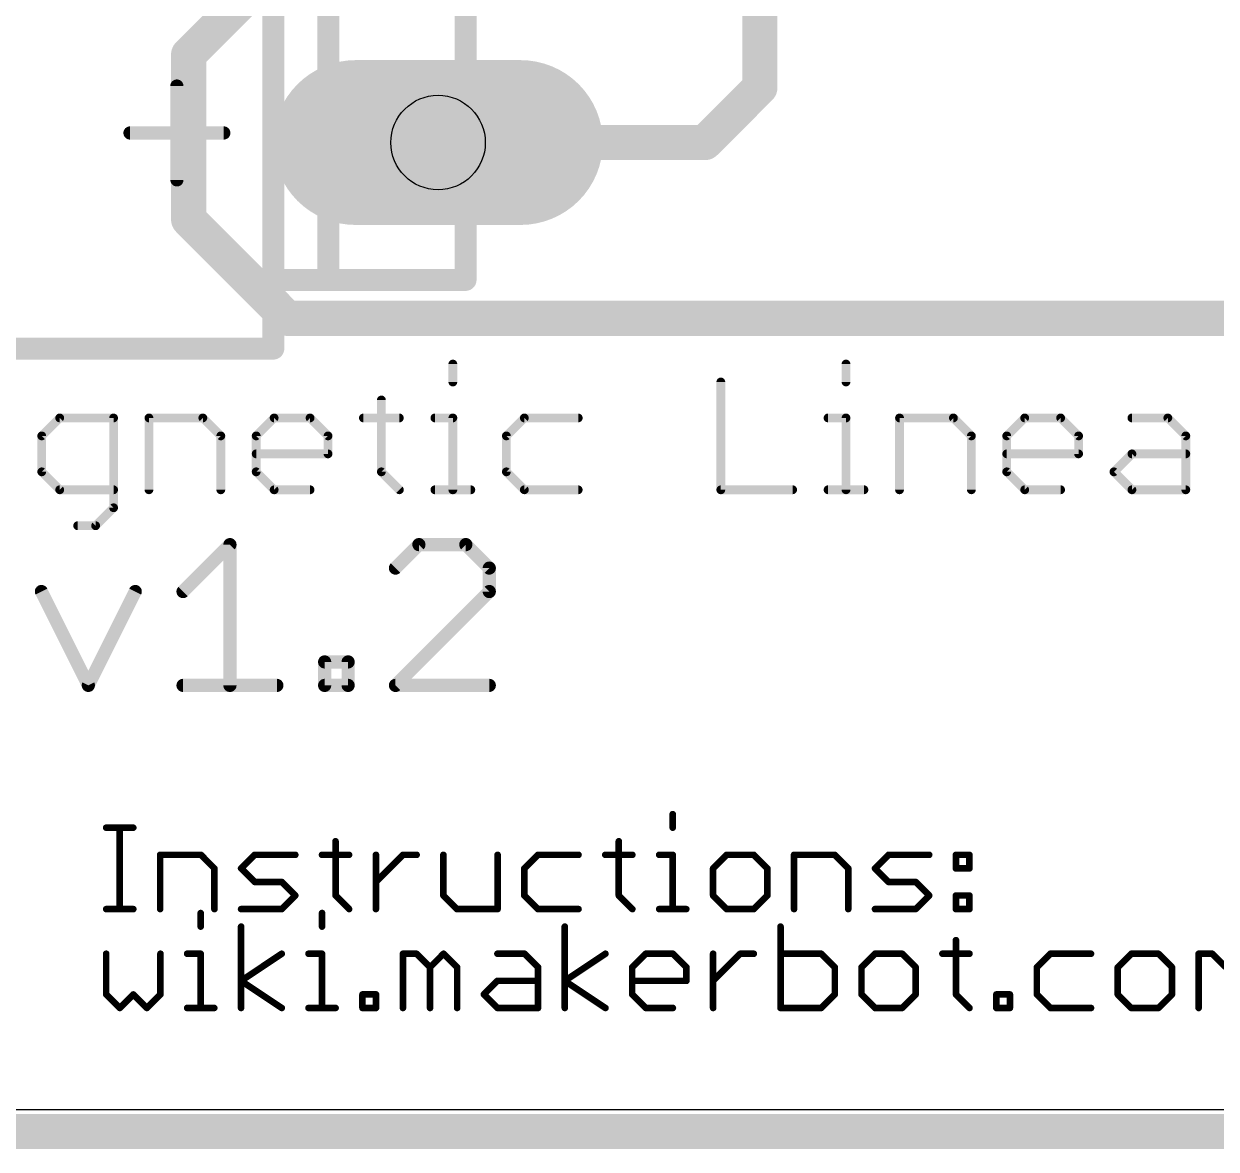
# Model space of a CAD drawing. Extents: x 16.3 to 54.1, y 16.1 to 48.5.
# Drawn here: x 25.78 to 39.56, y 16.31 to 29.31 of the extents above; entities that cross this region are included whole.
import ezdxf

# ---------------------------------------------------------------- set-up
doc = ezdxf.new("R2010")
doc.units = 0
for name, color, linetype in [('1', 14, 'CONTINUOUS'), ('16', 174, 'CONTINUOUS'), ('17', 94, 'CONTINUOUS'), ('20', 178, 'CONTINUOUS'), ('21', 251, 'CONTINUOUS'), ('29', 251, 'CONTINUOUS'), ('30', 251, 'CONTINUOUS'), ('44', 251, 'CONTINUOUS'), ('51', 251, 'CONTINUOUS')]:
    doc.layers.add(name, color=color, linetype=linetype)

# ---------------------------------------------------------------- blocks, each defined once
blk = doc.blocks.new('RECT')
blk.add_solid([(-0.5, -0.5), (0.5, -0.5), (-0.5, 0.5), (0.5, 0.5)])
blk = doc.blocks.new('LONGP100')
at = {"const_width": 1}
blk.add_lwpolyline([(-0.5, 0), (0.5, 0)], dxfattribs=at)
at = {"const_width": 0.5}
for points in [[(-0.5, 0.25, 1), (-0.5, -0.25)], [(0.5, -0.25, 1), (0.5, 0.25)]]:
    blk.add_lwpolyline(points, format="xyb", dxfattribs=at)

msp = doc.modelspace()

# ---------------------------------------------------------------- linework, layer by layer
at = {"layer": '1', "const_width": 0.4064}
for points in [[(34.29, 28.575), (34.29, 31.623)], [(27.686, 28.956), (29.21, 30.48)], [(27.686, 27.051), (27.686, 28.956)], [(33.655, 27.94), (34.29, 28.575)], [(30.57, 27.94), (33.655, 27.94)], [(27.686, 27.051), (28.829, 25.908)], [(28.829, 25.908), (43.053, 25.908)], [(53.34, 16.51), (16.51, 16.51)]]:
    msp.add_lwpolyline(points, dxfattribs=at)
at = {"layer": '1', "const_width": 0.2032}
for points in [[(27.7876, 28.956, 1), (27.5844, 28.956)], [(27.6142, 29.0278, 1), (27.7578, 28.8842)], [(34.1884, 28.575, 1), (34.3916, 28.575)], [(34.3618, 28.5032, 1), (34.2182, 28.6468)], [(30.57, 28.0416, 1), (30.57, 27.8384)], [(33.655, 27.8384, 1), (33.655, 28.0416)], [(33.5832, 28.0118, 1), (33.7268, 27.8682)], [(27.7578, 27.1228, 1), (27.6142, 26.9792)], [(27.5844, 27.051, 1), (27.7876, 27.051)], [(28.829, 26.0096, 1), (28.829, 25.8064)], [(28.7572, 25.8362, 1), (28.9008, 25.9798)]]:
    msp.add_lwpolyline(points, format="xyb", dxfattribs=at)
at = {"layer": '16', "const_width": 0.4064}
msp.add_lwpolyline([(53.34, 16.51), (16.51, 16.51)], dxfattribs=at)
at = {"layer": '20'}
msp.add_line((18.124, 16.764), (53.518, 16.764), dxfattribs=at)
at = {"layer": '21'}
for points, const_width in [([(28.665, 25.5587), (28.665, 37.9413)], 0.254), ([(27.5503, 27.5082), (27.5503, 28.5929)], 0.1524), ([(27.008, 28.0505), (28.0926, 28.0505)], 0.1524), ([(17.0762, 25.5587), (28.665, 25.5587)], 0.254), ([(30.7406, 25.3801), (30.7406, 25.1725)], 0.1016), ([(35.2857, 25.3801), (35.2857, 25.1725)], 0.1016), ([(33.8385, 25.1725), (33.8385, 23.9268)], 0.1016), ([(29.9142, 24.9649), (29.9142, 24.1344)], 0.1016), ([(26.1955, 24.7572), (25.9879, 24.5496)], 0.1016), ([(26.8184, 24.7572), (26.1955, 24.7572)], 0.1016), ([(26.8184, 23.7192), (26.8184, 24.7572)], 0.1016), ([(27.2275, 23.9268), (27.2275, 24.7572)], 0.1016), ([(27.2275, 24.7572), (27.8503, 24.7572)], 0.1016), ([(27.8503, 24.7572), (28.0579, 24.5496)], 0.1016), ([(28.4671, 24.5496), (28.6747, 24.7572)], 0.1016), ([(28.6747, 24.7572), (29.0899, 24.7572)], 0.1016), ([(29.0899, 24.7572), (29.2975, 24.5496)], 0.1016), ([(29.7066, 24.7572), (30.1218, 24.7572)], 0.1016), ([(30.533, 24.7572), (30.7406, 24.7572)], 0.1016), ([(30.7406, 24.7572), (30.7406, 23.9268)], 0.1016), ([(31.567, 24.7572), (31.3594, 24.5496)], 0.1016), ([(32.1898, 24.7572), (31.567, 24.7572)], 0.1016), ([(35.0781, 24.7572), (35.2857, 24.7572)], 0.1016), ([(35.2857, 24.7572), (35.2857, 23.9268)], 0.1016), ([(35.9044, 23.9268), (35.9044, 24.7572)], 0.1016), ([(35.9044, 24.7572), (36.5273, 24.7572)], 0.1016), ([(36.5273, 24.7572), (36.7349, 24.5496)], 0.1016), ([(37.144, 24.5496), (37.3516, 24.7572)], 0.1016), ([(37.3516, 24.7572), (37.7668, 24.7572)], 0.1016), ([(37.7668, 24.7572), (37.9744, 24.5496)], 0.1016), ([(38.5912, 24.7572), (39.0064, 24.7572)], 0.1016), ([(39.0064, 24.7572), (39.214, 24.5496)], 0.1016), ([(25.9879, 24.5496), (25.9879, 24.1344)], 0.1016), ([(28.0579, 24.5496), (28.0579, 23.9268)], 0.1016), ([(28.4671, 24.1344), (28.4671, 24.5496)], 0.1016), ([(29.2975, 24.5496), (29.2975, 24.342)], 0.1016), ([(31.3594, 24.5496), (31.3594, 24.1344)], 0.1016), ([(36.7349, 24.5496), (36.7349, 23.9268)], 0.1016), ([(37.144, 24.1344), (37.144, 24.5496)], 0.1016), ([(37.9744, 24.5496), (37.9744, 24.342)], 0.1016), ([(39.214, 24.5496), (39.214, 23.9268)], 0.1016), ([(29.2975, 24.342), (28.4671, 24.342)], 0.1016), ([(37.9744, 24.342), (37.144, 24.342)], 0.1016), ([(38.3835, 24.1344), (38.5912, 24.342)], 0.1016), ([(38.5912, 24.342), (39.214, 24.342)], 0.1016), ([(25.9879, 24.1344), (26.1955, 23.9268)], 0.1016), ([(28.6747, 23.9268), (28.4671, 24.1344)], 0.1016), ([(29.9142, 24.1344), (30.1218, 23.9268)], 0.1016), ([(31.3594, 24.1344), (31.567, 23.9268)], 0.1016), ([(37.3516, 23.9268), (37.144, 24.1344)], 0.1016), ([(38.5912, 23.9268), (38.3835, 24.1344)], 0.1016), ([(26.1955, 23.9268), (26.8184, 23.9268)], 0.1016), ([(29.0899, 23.9268), (28.6747, 23.9268)], 0.1016), ([(30.533, 23.9268), (30.9482, 23.9268)], 0.1016), ([(31.567, 23.9268), (32.1898, 23.9268)], 0.1016), ([(33.8385, 23.9268), (34.6689, 23.9268)], 0.1016), ([(35.0781, 23.9268), (35.4933, 23.9268)], 0.1016), ([(37.7668, 23.9268), (37.3516, 23.9268)], 0.1016), ([(39.214, 23.9268), (38.5912, 23.9268)], 0.1016), ([(26.6108, 23.5116), (26.8184, 23.7192)], 0.1016), ([(26.4031, 23.5116), (26.6108, 23.5116)], 0.1016), ([(27.6214, 22.7509), (28.1637, 23.2932)], 0.1524), ([(28.1637, 23.2932), (28.1637, 21.6662)], 0.1524), ([(30.3483, 23.2932), (30.0771, 23.022)], 0.1524), ([(30.8906, 23.2932), (30.3483, 23.2932)], 0.1524), ([(31.1618, 23.022), (30.8906, 23.2932)], 0.1524), ([(31.1618, 22.7509), (31.1618, 23.022)], 0.1524), ([(25.9842, 22.7509), (26.5265, 21.6662)], 0.1524), ([(26.5265, 21.6662), (27.0689, 22.7509)], 0.1524), ([(30.0771, 21.6662), (31.1618, 22.7509)], 0.1524), ([(29.2585, 21.6662), (29.2585, 21.9374)], 0.1524), ([(29.2585, 21.9374), (29.5297, 21.9374)], 0.1524), ([(29.5297, 21.9374), (29.5297, 21.6662)], 0.1524), ([(27.6214, 21.6662), (28.706, 21.6662)], 0.1524), ([(29.5297, 21.6662), (29.2585, 21.6662)], 0.1524), ([(31.1618, 21.6662), (30.0771, 21.6662)], 0.1524), ([(33.2826, 20.1785), (33.2826, 20.0217)], 0.0762), ([(26.7331, 20.0217), (27.0466, 20.0217)], 0.0762), ([(26.8899, 19.0811), (26.8899, 20.0217)], 0.0762), ([(29.3846, 19.8649), (29.3846, 19.2379)], 0.0762), ([(32.6589, 19.8649), (32.6589, 19.2379)], 0.0762), ([(27.3568, 19.0811), (27.3568, 19.7082)], 0.0762), ([(27.3568, 19.7082), (27.8271, 19.7082)], 0.0762), ([(27.8271, 19.7082), (27.9838, 19.5514)], 0.0762), ([(28.2923, 19.5514), (28.4491, 19.7082)], 0.0762), ([(28.4491, 19.7082), (28.9194, 19.7082)], 0.0762), ([(29.2278, 19.7082), (29.5414, 19.7082)], 0.0762), ([(29.8515, 19.0811), (29.8515, 19.7082)], 0.0762), ([(29.8515, 19.3946), (30.165, 19.7082)], 0.0762), ([(30.165, 19.7082), (30.3218, 19.7082)], 0.0762), ([(30.6311, 19.7082), (30.6311, 19.2379)], 0.0762), ([(31.2582, 19.0811), (31.2582, 19.7082)], 0.0762), ([(31.7234, 19.7082), (31.5666, 19.5514)], 0.0762), ([(32.1937, 19.7082), (31.7234, 19.7082)], 0.0762), ([(32.5021, 19.7082), (32.8157, 19.7082)], 0.0762), ([(33.1258, 19.7082), (33.2826, 19.7082)], 0.0762), ([(33.2826, 19.7082), (33.2826, 19.0811)], 0.0762), ([(33.9062, 19.7082), (33.7495, 19.5514)], 0.0762), ([(34.2198, 19.7082), (33.9062, 19.7082)], 0.0762), ([(34.3766, 19.5514), (34.2198, 19.7082)], 0.0762), ([(34.685, 19.0811), (34.685, 19.7082)], 0.0762), ([(34.685, 19.7082), (35.1553, 19.7082)], 0.0762), ([(35.1553, 19.7082), (35.3121, 19.5514)], 0.0762), ([(35.6205, 19.5514), (35.7773, 19.7082)], 0.0762), ([(35.7773, 19.7082), (36.2476, 19.7082)], 0.0762), ([(36.556, 19.7082), (36.7128, 19.7082)], 0.0762), ([(36.556, 19.5514), (36.556, 19.7082)], 0.0762), ([(36.7128, 19.7082), (36.7128, 19.5514)], 0.0762), ([(27.9838, 19.5514), (27.9838, 19.0811)], 0.0762), ([(28.4491, 19.3946), (28.2923, 19.5514)], 0.0762), ([(31.5666, 19.5514), (31.5666, 19.2379)], 0.0762), ([(33.7495, 19.5514), (33.7495, 19.2379)], 0.0762), ([(34.3766, 19.2379), (34.3766, 19.5514)], 0.0762), ([(35.3121, 19.5514), (35.3121, 19.0811)], 0.0762), ([(35.7773, 19.3946), (35.6205, 19.5514)], 0.0762), ([(36.7128, 19.5514), (36.556, 19.5514)], 0.0762), ([(28.7626, 19.3946), (28.4491, 19.3946)], 0.0762), ([(28.9194, 19.2379), (28.7626, 19.3946)], 0.0762), ([(36.0908, 19.3946), (35.7773, 19.3946)], 0.0762), ([(36.2476, 19.2379), (36.0908, 19.3946)], 0.0762), ([(28.7626, 19.0811), (28.9194, 19.2379)], 0.0762), ([(29.3846, 19.2379), (29.5414, 19.0811)], 0.0762), ([(30.6311, 19.2379), (30.7879, 19.0811)], 0.0762), ([(31.5666, 19.2379), (31.7234, 19.0811)], 0.0762), ([(32.6589, 19.2379), (32.8157, 19.0811)], 0.0762), ([(33.7495, 19.2379), (33.9062, 19.0811)], 0.0762), ([(34.2198, 19.0811), (34.3766, 19.2379)], 0.0762), ([(36.0908, 19.0811), (36.2476, 19.2379)], 0.0762), ([(36.556, 19.2379), (36.7128, 19.2379)], 0.0762), ([(36.556, 19.0811), (36.556, 19.2379)], 0.0762), ([(36.7128, 19.2379), (36.7128, 19.0811)], 0.0762), ([(26.7331, 19.0811), (27.0466, 19.0811)], 0.0762), ([(27.8254, 19.0355), (27.8254, 18.8787)], 0.0762), ([(28.2923, 19.0811), (28.7626, 19.0811)], 0.0762), ([(29.2287, 19.0355), (29.2287, 18.8787)], 0.0762), ([(30.7879, 19.0811), (31.2582, 19.0811)], 0.0762), ([(31.7234, 19.0811), (32.1937, 19.0811)], 0.0762), ([(33.1258, 19.0811), (33.4393, 19.0811)], 0.0762), ([(33.9062, 19.0811), (34.2198, 19.0811)], 0.0762), ([(35.6205, 19.0811), (36.0908, 19.0811)], 0.0762), ([(36.7128, 19.0811), (36.556, 19.0811)], 0.0762), ([(28.2923, 17.9381), (28.2923, 18.8787)], 0.0762), ([(32.0344, 17.9381), (32.0344, 18.8787)], 0.0762), ([(34.5291, 18.8787), (34.5291, 17.9381)], 0.0762), ([(36.5569, 18.7219), (36.5569, 18.0949)], 0.0762), ([(26.7331, 18.5652), (26.7331, 18.0949)], 0.0762), ([(27.3602, 18.0949), (27.3602, 18.5652)], 0.0762), ([(27.6686, 18.5652), (27.8254, 18.5652)], 0.0762), ([(27.8254, 18.5652), (27.8254, 17.9381)], 0.0762), ([(28.2923, 18.2516), (28.7626, 18.5652)], 0.0762), ([(29.0719, 18.5652), (29.2287, 18.5652)], 0.0762), ([(29.2287, 18.5652), (29.2287, 17.9381)], 0.0762), ([(30.1633, 17.9381), (30.1633, 18.5652)], 0.0762), ([(30.1633, 18.5652), (30.3201, 18.5652)], 0.0762), ([(30.3201, 18.5652), (30.4769, 18.4084)], 0.0762), ([(30.4769, 18.4084), (30.6336, 18.5652)], 0.0762), ([(30.6336, 18.5652), (30.7904, 18.4084)], 0.0762), ([(31.2556, 18.5652), (31.5692, 18.5652)], 0.0762), ([(31.5692, 18.5652), (31.7259, 18.4084)], 0.0762), ([(32.0344, 18.2516), (32.5047, 18.5652)], 0.0762), ([(32.814, 18.4084), (32.9707, 18.5652)], 0.0762), ([(32.9707, 18.5652), (33.2843, 18.5652)], 0.0762), ([(33.2843, 18.5652), (33.441, 18.4084)], 0.0762), ([(33.7495, 17.9381), (33.7495, 18.5652)], 0.0762), ([(33.7495, 18.2516), (34.063, 18.5652)], 0.0762), ([(34.063, 18.5652), (34.2198, 18.5652)], 0.0762), ([(34.9994, 18.5652), (34.5291, 18.5652)], 0.0762), ([(35.1562, 18.4084), (34.9994, 18.5652)], 0.0762), ([(35.6214, 18.5652), (35.4646, 18.4084)], 0.0762), ([(35.9349, 18.5652), (35.6214, 18.5652)], 0.0762), ([(36.0917, 18.4084), (35.9349, 18.5652)], 0.0762), ([(36.4001, 18.5652), (36.7137, 18.5652)], 0.0762), ([(37.6483, 18.5652), (37.4916, 18.4084)], 0.0762), ([(38.1186, 18.5652), (37.6483, 18.5652)], 0.0762), ([(38.5838, 18.5652), (38.4271, 18.4084)], 0.0762), ([(38.8974, 18.5652), (38.5838, 18.5652)], 0.0762), ([(39.0541, 18.4084), (38.8974, 18.5652)], 0.0762), ([(39.3626, 17.9381), (39.3626, 18.5652)], 0.0762), ([(39.3626, 18.5652), (39.5194, 18.5652)], 0.0762), ([(39.5194, 18.5652), (39.6761, 18.4084)], 0.0762), ([(30.4769, 18.4084), (30.4769, 17.9381)], 0.0762), ([(30.7904, 18.4084), (30.7904, 17.9381)], 0.0762), ([(31.7259, 18.4084), (31.7259, 17.9381)], 0.0762), ([(32.814, 18.0949), (32.814, 18.4084)], 0.0762), ([(33.441, 18.4084), (33.441, 18.2516)], 0.0762), ([(35.1562, 18.0949), (35.1562, 18.4084)], 0.0762), ([(35.4646, 18.4084), (35.4646, 18.0949)], 0.0762), ([(36.0917, 18.0949), (36.0917, 18.4084)], 0.0762), ([(37.4916, 18.4084), (37.4916, 18.0949)], 0.0762), ([(38.4271, 18.4084), (38.4271, 18.0949)], 0.0762), ([(39.0541, 18.0949), (39.0541, 18.4084)], 0.0762), ([(28.7626, 17.9381), (28.2923, 18.2516)], 0.0762), ([(31.0989, 18.0949), (31.2556, 18.2516)], 0.0762), ([(31.2556, 18.2516), (31.7259, 18.2516)], 0.0762), ([(32.5047, 17.9381), (32.0344, 18.2516)], 0.0762), ([(33.441, 18.2516), (32.814, 18.2516)], 0.0762), ([(26.7331, 18.0949), (26.8899, 17.9381)], 0.0762), ([(26.8899, 17.9381), (27.0466, 18.0949)], 0.0762), ([(27.0466, 18.0949), (27.2034, 17.9381)], 0.0762), ([(27.2034, 17.9381), (27.3602, 18.0949)], 0.0762), ([(29.6956, 17.9381), (29.6956, 18.0949)], 0.0762), ([(29.6956, 18.0949), (29.8523, 18.0949)], 0.0762), ([(29.8523, 18.0949), (29.8523, 17.9381)], 0.0762), ([(31.2556, 17.9381), (31.0989, 18.0949)], 0.0762), ([(32.9707, 17.9381), (32.814, 18.0949)], 0.0762), ([(34.9994, 17.9381), (35.1562, 18.0949)], 0.0762), ([(35.4646, 18.0949), (35.6214, 17.9381)], 0.0762), ([(35.9349, 17.9381), (36.0917, 18.0949)], 0.0762), ([(36.5569, 18.0949), (36.7137, 17.9381)], 0.0762), ([(37.0238, 17.9381), (37.0238, 18.0949)], 0.0762), ([(37.0238, 18.0949), (37.1806, 18.0949)], 0.0762), ([(37.1806, 18.0949), (37.1806, 17.9381)], 0.0762), ([(37.4916, 18.0949), (37.6483, 17.9381)], 0.0762), ([(38.4271, 18.0949), (38.5838, 17.9381)], 0.0762), ([(38.8974, 17.9381), (39.0541, 18.0949)], 0.0762), ([(27.6686, 17.9381), (27.9822, 17.9381)], 0.0762), ([(29.0719, 17.9381), (29.3854, 17.9381)], 0.0762), ([(29.8523, 17.9381), (29.6956, 17.9381)], 0.0762), ([(31.7259, 17.9381), (31.2556, 17.9381)], 0.0762), ([(33.2843, 17.9381), (32.9707, 17.9381)], 0.0762), ([(34.5291, 17.9381), (34.9994, 17.9381)], 0.0762), ([(35.6214, 17.9381), (35.9349, 17.9381)], 0.0762), ([(37.1806, 17.9381), (37.0238, 17.9381)], 0.0762), ([(37.6483, 17.9381), (38.1186, 17.9381)], 0.0762), ([(38.5838, 17.9381), (38.8974, 17.9381)], 0.0762)]:
    msp.add_lwpolyline(points, dxfattribs=dict(at, const_width=const_width))
for points, const_width in [([(27.5884, 28.5929, 1), (27.5122, 28.5929)], 0.0762), ([(27.008, 28.0886, 1), (27.008, 28.0124)], 0.0762), ([(28.0926, 28.0124, 1), (28.0926, 28.0886)], 0.0762), ([(27.5122, 27.5082, 1), (27.5884, 27.5082)], 0.0762), ([(28.665, 25.4952, 1), (28.665, 25.6222)], 0.127), ([(28.6015, 25.5587, 1), (28.7285, 25.5587)], 0.127), ([(30.766, 25.3801, 1), (30.7152, 25.3801)], 0.0508), ([(35.3111, 25.3801, 1), (35.2603, 25.3801)], 0.0508), ([(30.7152, 25.1725, 1), (30.766, 25.1725)], 0.0508), ([(33.8639, 25.1725, 1), (33.8131, 25.1725)], 0.0508), ([(35.2603, 25.1725, 1), (35.3111, 25.1725)], 0.0508), ([(29.9396, 24.9649, 1), (29.8888, 24.9649)], 0.0508), ([(26.1955, 24.7826, 1), (26.1955, 24.7318)], 0.0508), ([(26.2135, 24.7393, 1), (26.1776, 24.7752)], 0.0508), ([(26.8438, 24.7572, 1), (26.793, 24.7572)], 0.0508), ([(26.8184, 24.7318, 1), (26.8184, 24.7826)], 0.0508), ([(27.2529, 24.7572, 1), (27.2021, 24.7572)], 0.0508), ([(27.2275, 24.7826, 1), (27.2275, 24.7318)], 0.0508), ([(27.8683, 24.7752, 1), (27.8324, 24.7393)], 0.0508), ([(27.8503, 24.7318, 1), (27.8503, 24.7826)], 0.0508), ([(28.6747, 24.7826, 1), (28.6747, 24.7318)], 0.0508), ([(28.6926, 24.7393, 1), (28.6567, 24.7752)], 0.0508), ([(29.1078, 24.7752, 1), (29.0719, 24.7393)], 0.0508), ([(29.0899, 24.7318, 1), (29.0899, 24.7826)], 0.0508), ([(29.7066, 24.7826, 1), (29.7066, 24.7318)], 0.0508), ([(30.1218, 24.7318, 1), (30.1218, 24.7826)], 0.0508), ([(30.533, 24.7826, 1), (30.533, 24.7318)], 0.0508), ([(30.766, 24.7572, 1), (30.7152, 24.7572)], 0.0508), ([(30.7406, 24.7318, 1), (30.7406, 24.7826)], 0.0508), ([(31.567, 24.7826, 1), (31.567, 24.7318)], 0.0508), ([(31.5849, 24.7393, 1), (31.549, 24.7752)], 0.0508), ([(32.1898, 24.7318, 1), (32.1898, 24.7826)], 0.0508), ([(35.0781, 24.7826, 1), (35.0781, 24.7318)], 0.0508), ([(35.3111, 24.7572, 1), (35.2603, 24.7572)], 0.0508), ([(35.2857, 24.7318, 1), (35.2857, 24.7826)], 0.0508), ([(35.9298, 24.7572, 1), (35.879, 24.7572)], 0.0508), ([(35.9044, 24.7826, 1), (35.9044, 24.7318)], 0.0508), ([(36.5452, 24.7752, 1), (36.5093, 24.7393)], 0.0508), ([(36.5273, 24.7318, 1), (36.5273, 24.7826)], 0.0508), ([(37.3516, 24.7826, 1), (37.3516, 24.7318)], 0.0508), ([(37.3696, 24.7393, 1), (37.3336, 24.7752)], 0.0508), ([(37.7848, 24.7752, 1), (37.7489, 24.7393)], 0.0508), ([(37.7668, 24.7318, 1), (37.7668, 24.7826)], 0.0508), ([(38.5912, 24.7826, 1), (38.5912, 24.7318)], 0.0508), ([(39.0243, 24.7752, 1), (38.9884, 24.7393)], 0.0508), ([(39.0064, 24.7318, 1), (39.0064, 24.7826)], 0.0508), ([(26.0133, 24.5496, 1), (25.9625, 24.5496)], 0.0508), ([(25.97, 24.5676, 1), (26.0059, 24.5317)], 0.0508), ([(28.0833, 24.5496, 1), (28.0325, 24.5496)], 0.0508), ([(28.04, 24.5317, 1), (28.0759, 24.5676)], 0.0508), ([(28.4925, 24.5496, 1), (28.4416, 24.5496)], 0.0508), ([(28.4491, 24.5676, 1), (28.485, 24.5317)], 0.0508), ([(29.3229, 24.5496, 1), (29.2721, 24.5496)], 0.0508), ([(29.2795, 24.5317, 1), (29.3155, 24.5676)], 0.0508), ([(31.3848, 24.5496, 1), (31.334, 24.5496)], 0.0508), ([(31.3414, 24.5676, 1), (31.3773, 24.5317)], 0.0508), ([(36.7603, 24.5496, 1), (36.7095, 24.5496)], 0.0508), ([(36.7169, 24.5317, 1), (36.7528, 24.5676)], 0.0508), ([(37.1694, 24.5496, 1), (37.1186, 24.5496)], 0.0508), ([(37.126, 24.5676, 1), (37.1619, 24.5317)], 0.0508), ([(37.9998, 24.5496, 1), (37.949, 24.5496)], 0.0508), ([(37.9565, 24.5317, 1), (37.9924, 24.5676)], 0.0508), ([(39.2394, 24.5496, 1), (39.1886, 24.5496)], 0.0508), ([(39.196, 24.5317, 1), (39.232, 24.5676)], 0.0508), ([(28.4671, 24.3674, 1), (28.4671, 24.3166)], 0.0508), ([(29.2721, 24.342, 1), (29.3229, 24.342)], 0.0508), ([(29.2975, 24.3166, 1), (29.2975, 24.3674)], 0.0508), ([(37.144, 24.3674, 1), (37.144, 24.3166)], 0.0508), ([(37.949, 24.342, 1), (37.9998, 24.342)], 0.0508), ([(37.9744, 24.3166, 1), (37.9744, 24.3674)], 0.0508), ([(38.5912, 24.3674, 1), (38.5912, 24.3166)], 0.0508), ([(38.6091, 24.3241, 1), (38.5732, 24.36)], 0.0508), ([(39.214, 24.3166, 1), (39.214, 24.3674)], 0.0508), ([(26.0059, 24.1524, 1), (25.97, 24.1164)], 0.0508), ([(25.9625, 24.1344, 1), (26.0133, 24.1344)], 0.0508), ([(28.485, 24.1524, 1), (28.4491, 24.1164)], 0.0508), ([(28.4416, 24.1344, 1), (28.4925, 24.1344)], 0.0508), ([(29.9322, 24.1524, 1), (29.8963, 24.1164)], 0.0508), ([(29.8888, 24.1344, 1), (29.9396, 24.1344)], 0.0508), ([(31.3773, 24.1524, 1), (31.3414, 24.1164)], 0.0508), ([(31.334, 24.1344, 1), (31.3848, 24.1344)], 0.0508), ([(37.1619, 24.1524, 1), (37.126, 24.1164)], 0.0508), ([(37.1186, 24.1344, 1), (37.1694, 24.1344)], 0.0508), ([(38.4015, 24.1524, 1), (38.3656, 24.1164)], 0.0508), ([(38.3656, 24.1524, 1), (38.4015, 24.1164)], 0.0508), ([(26.1955, 23.9522, 1), (26.1955, 23.9014)], 0.0508), ([(26.1776, 23.9088, 1), (26.2135, 23.9448)], 0.0508), ([(26.8184, 23.9014, 1), (26.8184, 23.9522)], 0.0508), ([(27.2021, 23.9268, 1), (27.2529, 23.9268)], 0.0508), ([(28.0325, 23.9268, 1), (28.0833, 23.9268)], 0.0508), ([(28.6747, 23.9522, 1), (28.6747, 23.9014)], 0.0508), ([(28.6567, 23.9088, 1), (28.6926, 23.9448)], 0.0508), ([(29.0899, 23.9014, 1), (29.0899, 23.9522)], 0.0508), ([(30.1039, 23.9088, 1), (30.1398, 23.9448)], 0.0508), ([(30.533, 23.9522, 1), (30.533, 23.9014)], 0.0508), ([(30.7152, 23.9268, 1), (30.766, 23.9268)], 0.0508), ([(30.9482, 23.9014, 1), (30.9482, 23.9522)], 0.0508), ([(31.567, 23.9522, 1), (31.567, 23.9014)], 0.0508), ([(31.549, 23.9088, 1), (31.5849, 23.9448)], 0.0508), ([(32.1898, 23.9014, 1), (32.1898, 23.9522)], 0.0508), ([(33.8385, 23.9522, 1), (33.8385, 23.9014)], 0.0508), ([(33.8131, 23.9268, 1), (33.8639, 23.9268)], 0.0508), ([(34.6689, 23.9014, 1), (34.6689, 23.9522)], 0.0508), ([(35.0781, 23.9522, 1), (35.0781, 23.9014)], 0.0508), ([(35.2603, 23.9268, 1), (35.3111, 23.9268)], 0.0508), ([(35.4933, 23.9014, 1), (35.4933, 23.9522)], 0.0508), ([(35.879, 23.9268, 1), (35.9298, 23.9268)], 0.0508), ([(36.7095, 23.9268, 1), (36.7603, 23.9268)], 0.0508), ([(37.3516, 23.9522, 1), (37.3516, 23.9014)], 0.0508), ([(37.3336, 23.9088, 1), (37.3696, 23.9448)], 0.0508), ([(37.7668, 23.9014, 1), (37.7668, 23.9522)], 0.0508), ([(38.5912, 23.9522, 1), (38.5912, 23.9014)], 0.0508), ([(38.5732, 23.9088, 1), (38.6091, 23.9448)], 0.0508), ([(39.1886, 23.9268, 1), (39.2394, 23.9268)], 0.0508), ([(39.214, 23.9014, 1), (39.214, 23.9522)], 0.0508), ([(26.793, 23.7192, 1), (26.8438, 23.7192)], 0.0508), ([(26.8363, 23.7012, 1), (26.8004, 23.7372)], 0.0508), ([(26.4031, 23.537, 1), (26.4031, 23.4862)], 0.0508), ([(26.5928, 23.5295, 1), (26.6287, 23.4936)], 0.0508), ([(26.6108, 23.4862, 1), (26.6108, 23.537)], 0.0508), ([(28.2018, 23.2932, 1), (28.1256, 23.2932)], 0.0762), ([(28.1906, 23.2662, 1), (28.1367, 23.3201)], 0.0762), ([(30.3483, 23.3313, 1), (30.3483, 23.2551)], 0.0762), ([(30.3752, 23.2662, 1), (30.3213, 23.3201)], 0.0762), ([(30.9175, 23.3201, 1), (30.8636, 23.2662)], 0.0762), ([(30.8906, 23.2551, 1), (30.8906, 23.3313)], 0.0762), ([(30.0501, 23.049, 1), (30.104, 22.9951)], 0.0762), ([(31.1999, 23.022, 1), (31.1237, 23.022)], 0.0762), ([(31.1348, 22.9951, 1), (31.1887, 23.049)], 0.0762), ([(26.0183, 22.7679, 1), (25.9501, 22.7338)], 0.0762), ([(27.1029, 22.7338, 1), (27.0348, 22.7679)], 0.0762), ([(27.5944, 22.7778, 1), (27.6483, 22.7239)], 0.0762), ([(31.1237, 22.7509, 1), (31.1999, 22.7509)], 0.0762), ([(31.1887, 22.7239, 1), (31.1348, 22.7778)], 0.0762), ([(29.2966, 21.9374, 1), (29.2204, 21.9374)], 0.0762), ([(29.2585, 21.9755, 1), (29.2585, 21.8993)], 0.0762), ([(29.5678, 21.9374, 1), (29.4916, 21.9374)], 0.0762), ([(29.5297, 21.8993, 1), (29.5297, 21.9755)], 0.0762), ([(26.4925, 21.6832, 1), (26.5606, 21.6492)], 0.0762), ([(26.4925, 21.6492, 1), (26.5606, 21.6832)], 0.0762), ([(27.6214, 21.7043, 1), (27.6214, 21.6281)], 0.0762), ([(28.1256, 21.6662, 1), (28.2018, 21.6662)], 0.0762), ([(28.706, 21.6281, 1), (28.706, 21.7043)], 0.0762), ([(29.2585, 21.7043, 1), (29.2585, 21.6281)], 0.0762), ([(29.2204, 21.6662, 1), (29.2966, 21.6662)], 0.0762), ([(29.4916, 21.6662, 1), (29.5678, 21.6662)], 0.0762), ([(29.5297, 21.6281, 1), (29.5297, 21.7043)], 0.0762), ([(30.0771, 21.7043, 1), (30.0771, 21.6281)], 0.0762), ([(30.0501, 21.6931, 1), (30.104, 21.6393)], 0.0762), ([(31.1618, 21.6281, 1), (31.1618, 21.7043)], 0.0762), ([(33.3016, 20.1785, 1), (33.2635, 20.1785)], 0.0381), ([(26.7331, 20.0408, 1), (26.7331, 20.0027)], 0.0381), ([(26.9089, 20.0217, 1), (26.8708, 20.0217)], 0.0381), ([(27.0466, 20.0027, 1), (27.0466, 20.0408)], 0.0381), ([(33.2635, 20.0217, 1), (33.3016, 20.0217)], 0.0381), ([(29.4036, 19.8649, 1), (29.3655, 19.8649)], 0.0381), ([(32.6779, 19.8649, 1), (32.6398, 19.8649)], 0.0381), ([(27.3758, 19.7082, 1), (27.3377, 19.7082)], 0.0381), ([(27.3568, 19.7272, 1), (27.3568, 19.6891)], 0.0381), ([(27.8405, 19.7216, 1), (27.8136, 19.6947)], 0.0381), ([(27.8271, 19.6891, 1), (27.8271, 19.7272)], 0.0381), ([(28.4491, 19.7272, 1), (28.4491, 19.6891)], 0.0381), ([(28.4625, 19.6947, 1), (28.4356, 19.7216)], 0.0381), ([(28.9194, 19.6891, 1), (28.9194, 19.7272)], 0.0381), ([(29.2278, 19.7272, 1), (29.2278, 19.6891)], 0.0381), ([(29.5414, 19.6891, 1), (29.5414, 19.7272)], 0.0381), ([(29.8705, 19.7082, 1), (29.8324, 19.7082)], 0.0381), ([(30.165, 19.7272, 1), (30.165, 19.6891)], 0.0381), ([(30.1785, 19.6947, 1), (30.1516, 19.7216)], 0.0381), ([(30.3218, 19.6891, 1), (30.3218, 19.7272)], 0.0381), ([(30.6501, 19.7082, 1), (30.612, 19.7082)], 0.0381), ([(31.2772, 19.7082, 1), (31.2391, 19.7082)], 0.0381), ([(31.7234, 19.7272, 1), (31.7234, 19.6891)], 0.0381), ([(31.7368, 19.6947, 1), (31.7099, 19.7216)], 0.0381), ([(32.1937, 19.6891, 1), (32.1937, 19.7272)], 0.0381), ([(32.5021, 19.7272, 1), (32.5021, 19.6891)], 0.0381), ([(32.8157, 19.6891, 1), (32.8157, 19.7272)], 0.0381), ([(33.1258, 19.7272, 1), (33.1258, 19.6891)], 0.0381), ([(33.3016, 19.7082, 1), (33.2635, 19.7082)], 0.0381), ([(33.2826, 19.6891, 1), (33.2826, 19.7272)], 0.0381), ([(33.9062, 19.7272, 1), (33.9062, 19.6891)], 0.0381), ([(33.9197, 19.6947, 1), (33.8928, 19.7216)], 0.0381), ([(34.2333, 19.7216, 1), (34.2063, 19.6947)], 0.0381), ([(34.2198, 19.6891, 1), (34.2198, 19.7272)], 0.0381), ([(34.7041, 19.7082, 1), (34.666, 19.7082)], 0.0381), ([(34.685, 19.7272, 1), (34.685, 19.6891)], 0.0381), ([(35.1688, 19.7216, 1), (35.1418, 19.6947)], 0.0381), ([(35.1553, 19.6891, 1), (35.1553, 19.7272)], 0.0381), ([(35.7773, 19.7272, 1), (35.7773, 19.6891)], 0.0381), ([(35.7908, 19.6947, 1), (35.7638, 19.7216)], 0.0381), ([(36.2476, 19.6891, 1), (36.2476, 19.7272)], 0.0381), ([(36.5751, 19.7082, 1), (36.537, 19.7082)], 0.0381), ([(36.556, 19.7272, 1), (36.556, 19.6891)], 0.0381), ([(36.7319, 19.7082, 1), (36.6938, 19.7082)], 0.0381), ([(36.7128, 19.6891, 1), (36.7128, 19.7272)], 0.0381), ([(28.0029, 19.5514, 1), (27.9648, 19.5514)], 0.0381), ([(27.9704, 19.5379, 1), (27.9973, 19.5649)], 0.0381), ([(28.3058, 19.5649, 1), (28.2788, 19.5379)], 0.0381), ([(28.2788, 19.5649, 1), (28.3058, 19.5379)], 0.0381), ([(31.5857, 19.5514, 1), (31.5476, 19.5514)], 0.0381), ([(31.5531, 19.5649, 1), (31.5801, 19.5379)], 0.0381), ([(33.7685, 19.5514, 1), (33.7304, 19.5514)], 0.0381), ([(33.736, 19.5649, 1), (33.763, 19.5379)], 0.0381), ([(34.3956, 19.5514, 1), (34.3575, 19.5514)], 0.0381), ([(34.3631, 19.5379, 1), (34.39, 19.5649)], 0.0381), ([(35.3311, 19.5514, 1), (35.293, 19.5514)], 0.0381), ([(35.2986, 19.5379, 1), (35.3255, 19.5649)], 0.0381), ([(35.634, 19.5649, 1), (35.6071, 19.5379)], 0.0381), ([(35.6071, 19.5649, 1), (35.634, 19.5379)], 0.0381), ([(36.556, 19.5705, 1), (36.556, 19.5324)], 0.0381), ([(36.7128, 19.5324, 1), (36.7128, 19.5705)], 0.0381), ([(36.537, 19.5514, 1), (36.5751, 19.5514)], 0.0381), ([(36.6938, 19.5514, 1), (36.7319, 19.5514)], 0.0381), ([(28.4491, 19.4137, 1), (28.4491, 19.3756)], 0.0381), ([(28.4356, 19.3812, 1), (28.4625, 19.4081)], 0.0381), ([(28.7761, 19.4081, 1), (28.7491, 19.3812)], 0.0381), ([(28.7626, 19.3756, 1), (28.7626, 19.4137)], 0.0381), ([(29.838, 19.4081, 1), (29.865, 19.3812)], 0.0381), ([(35.7773, 19.4137, 1), (35.7773, 19.3756)], 0.0381), ([(35.7638, 19.3812, 1), (35.7908, 19.4081)], 0.0381), ([(36.1043, 19.4081, 1), (36.0774, 19.3812)], 0.0381), ([(36.0908, 19.3756, 1), (36.0908, 19.4137)], 0.0381), ([(28.9328, 19.2244, 1), (28.9059, 19.2513)], 0.0381), ([(28.9059, 19.2244, 1), (28.9328, 19.2513)], 0.0381), ([(29.3981, 19.2513, 1), (29.3711, 19.2244)], 0.0381), ([(29.3655, 19.2379, 1), (29.4036, 19.2379)], 0.0381), ([(30.612, 19.2379, 1), (30.6501, 19.2379)], 0.0381), ([(30.6446, 19.2513, 1), (30.6176, 19.2244)], 0.0381), ([(31.5801, 19.2513, 1), (31.5531, 19.2244)], 0.0381), ([(31.5476, 19.2379, 1), (31.5857, 19.2379)], 0.0381), ([(32.6724, 19.2513, 1), (32.6454, 19.2244)], 0.0381), ([(32.6398, 19.2379, 1), (32.6779, 19.2379)], 0.0381), ([(33.763, 19.2513, 1), (33.736, 19.2244)], 0.0381), ([(33.7304, 19.2379, 1), (33.7685, 19.2379)], 0.0381), ([(34.3575, 19.2379, 1), (34.3956, 19.2379)], 0.0381), ([(34.39, 19.2244, 1), (34.3631, 19.2513)], 0.0381), ([(36.2611, 19.2244, 1), (36.2341, 19.2513)], 0.0381), ([(36.2341, 19.2244, 1), (36.2611, 19.2513)], 0.0381), ([(36.556, 19.2569, 1), (36.556, 19.2188)], 0.0381), ([(36.5751, 19.2379, 1), (36.537, 19.2379)], 0.0381), ([(36.7319, 19.2379, 1), (36.6938, 19.2379)], 0.0381), ([(36.7128, 19.2188, 1), (36.7128, 19.2569)], 0.0381), ([(26.7331, 19.1001, 1), (26.7331, 19.062)], 0.0381), ([(26.8708, 19.0811, 1), (26.9089, 19.0811)], 0.0381), ([(27.0466, 19.062, 1), (27.0466, 19.1001)], 0.0381), ([(27.3377, 19.0811, 1), (27.3758, 19.0811)], 0.0381), ([(27.8444, 19.0355, 1), (27.8063, 19.0355)], 0.0381), ([(27.9648, 19.0811, 1), (28.0029, 19.0811)], 0.0381), ([(28.2923, 19.1001, 1), (28.2923, 19.062)], 0.0381), ([(28.7491, 19.0946, 1), (28.7761, 19.0676)], 0.0381), ([(28.7626, 19.062, 1), (28.7626, 19.1001)], 0.0381), ([(29.2477, 19.0355, 1), (29.2096, 19.0355)], 0.0381), ([(29.5279, 19.0676, 1), (29.5548, 19.0946)], 0.0381), ([(29.8324, 19.0811, 1), (29.8705, 19.0811)], 0.0381), ([(30.7879, 19.1001, 1), (30.7879, 19.062)], 0.0381), ([(30.7744, 19.0676, 1), (30.8013, 19.0946)], 0.0381), ([(31.2391, 19.0811, 1), (31.2772, 19.0811)], 0.0381), ([(31.2582, 19.062, 1), (31.2582, 19.1001)], 0.0381), ([(31.7234, 19.1001, 1), (31.7234, 19.062)], 0.0381), ([(31.7099, 19.0676, 1), (31.7368, 19.0946)], 0.0381), ([(32.1937, 19.062, 1), (32.1937, 19.1001)], 0.0381), ([(32.8022, 19.0676, 1), (32.8291, 19.0946)], 0.0381), ([(33.1258, 19.1001, 1), (33.1258, 19.062)], 0.0381), ([(33.2635, 19.0811, 1), (33.3016, 19.0811)], 0.0381), ([(33.4393, 19.062, 1), (33.4393, 19.1001)], 0.0381), ([(33.9062, 19.1001, 1), (33.9062, 19.062)], 0.0381), ([(33.8928, 19.0676, 1), (33.9197, 19.0946)], 0.0381), ([(34.2063, 19.0946, 1), (34.2333, 19.0676)], 0.0381), ([(34.2198, 19.062, 1), (34.2198, 19.1001)], 0.0381), ([(34.666, 19.0811, 1), (34.7041, 19.0811)], 0.0381), ([(35.293, 19.0811, 1), (35.3311, 19.0811)], 0.0381), ([(35.6205, 19.1001, 1), (35.6205, 19.062)], 0.0381), ([(36.0774, 19.0946, 1), (36.1043, 19.0676)], 0.0381), ([(36.0908, 19.062, 1), (36.0908, 19.1001)], 0.0381), ([(36.556, 19.1001, 1), (36.556, 19.062)], 0.0381), ([(36.537, 19.0811, 1), (36.5751, 19.0811)], 0.0381), ([(36.6938, 19.0811, 1), (36.7319, 19.0811)], 0.0381), ([(36.7128, 19.062, 1), (36.7128, 19.1001)], 0.0381), ([(27.8063, 18.8787, 1), (27.8444, 18.8787)], 0.0381), ([(28.3113, 18.8787, 1), (28.2732, 18.8787)], 0.0381), ([(29.2096, 18.8787, 1), (29.2477, 18.8787)], 0.0381), ([(32.0534, 18.8787, 1), (32.0153, 18.8787)], 0.0381), ([(34.5481, 18.8787, 1), (34.51, 18.8787)], 0.0381), ([(36.5759, 18.7219, 1), (36.5378, 18.7219)], 0.0381), ([(26.7522, 18.5652, 1), (26.7141, 18.5652)], 0.0381), ([(27.3792, 18.5652, 1), (27.3411, 18.5652)], 0.0381), ([(27.6686, 18.5842, 1), (27.6686, 18.5461)], 0.0381), ([(27.8444, 18.5652, 1), (27.8063, 18.5652)], 0.0381), ([(27.8254, 18.5461, 1), (27.8254, 18.5842)], 0.0381), ([(28.7732, 18.5493, 1), (28.752, 18.581)], 0.0381), ([(29.0719, 18.5842, 1), (29.0719, 18.5461)], 0.0381), ([(29.2477, 18.5652, 1), (29.2096, 18.5652)], 0.0381), ([(29.2287, 18.5461, 1), (29.2287, 18.5842)], 0.0381), ([(30.1633, 18.5842, 1), (30.1633, 18.5461)], 0.0381), ([(30.1824, 18.5652, 1), (30.1443, 18.5652)], 0.0381), ([(30.3336, 18.5786, 1), (30.3066, 18.5517)], 0.0381), ([(30.3201, 18.5461, 1), (30.3201, 18.5842)], 0.0381), ([(30.6471, 18.5786, 1), (30.6202, 18.5517)], 0.0381), ([(30.6471, 18.5517, 1), (30.6202, 18.5786)], 0.0381), ([(31.2556, 18.5842, 1), (31.2556, 18.5461)], 0.0381), ([(31.5826, 18.5786, 1), (31.5557, 18.5517)], 0.0381), ([(31.5692, 18.5461, 1), (31.5692, 18.5842)], 0.0381), ([(32.5152, 18.5493, 1), (32.4941, 18.581)], 0.0381), ([(32.9707, 18.5842, 1), (32.9707, 18.5461)], 0.0381), ([(32.9842, 18.5517, 1), (32.9573, 18.5786)], 0.0381), ([(33.2977, 18.5786, 1), (33.2708, 18.5517)], 0.0381), ([(33.2843, 18.5461, 1), (33.2843, 18.5842)], 0.0381), ([(33.7685, 18.5652, 1), (33.7304, 18.5652)], 0.0381), ([(34.063, 18.5842, 1), (34.063, 18.5461)], 0.0381), ([(34.0765, 18.5517, 1), (34.0495, 18.5786)], 0.0381), ([(34.2198, 18.5461, 1), (34.2198, 18.5842)], 0.0381), ([(34.5291, 18.5842, 1), (34.5291, 18.5461)], 0.0381), ([(35.0129, 18.5786, 1), (34.9859, 18.5517)], 0.0381), ([(34.9994, 18.5461, 1), (34.9994, 18.5842)], 0.0381), ([(35.6214, 18.5842, 1), (35.6214, 18.5461)], 0.0381), ([(35.6348, 18.5517, 1), (35.6079, 18.5786)], 0.0381), ([(35.9484, 18.5786, 1), (35.9214, 18.5517)], 0.0381), ([(35.9349, 18.5461, 1), (35.9349, 18.5842)], 0.0381), ([(36.4001, 18.5842, 1), (36.4001, 18.5461)], 0.0381), ([(36.7137, 18.5461, 1), (36.7137, 18.5842)], 0.0381), ([(37.6483, 18.5842, 1), (37.6483, 18.5461)], 0.0381), ([(37.6618, 18.5517, 1), (37.6349, 18.5786)], 0.0381), ([(38.1186, 18.5461, 1), (38.1186, 18.5842)], 0.0381), ([(38.5838, 18.5842, 1), (38.5838, 18.5461)], 0.0381), ([(38.5973, 18.5517, 1), (38.5704, 18.5786)], 0.0381), ([(38.9108, 18.5786, 1), (38.8839, 18.5517)], 0.0381), ([(38.8974, 18.5461, 1), (38.8974, 18.5842)], 0.0381), ([(39.3816, 18.5652, 1), (39.3435, 18.5652)], 0.0381), ([(39.3626, 18.5842, 1), (39.3626, 18.5461)], 0.0381), ([(39.5328, 18.5786, 1), (39.5059, 18.5517)], 0.0381), ([(39.5194, 18.5461, 1), (39.5194, 18.5842)], 0.0381), ([(30.4959, 18.4084, 1), (30.4578, 18.4084)], 0.0381), ([(30.4634, 18.4219, 1), (30.4903, 18.3949)], 0.0381), ([(30.4634, 18.3949, 1), (30.4903, 18.4219)], 0.0381), ([(30.8095, 18.4084, 1), (30.7714, 18.4084)], 0.0381), ([(30.7769, 18.3949, 1), (30.8039, 18.4219)], 0.0381), ([(31.745, 18.4084, 1), (31.7069, 18.4084)], 0.0381), ([(31.7124, 18.3949, 1), (31.7394, 18.4219)], 0.0381), ([(32.833, 18.4084, 1), (32.7949, 18.4084)], 0.0381), ([(32.8005, 18.4219, 1), (32.8274, 18.3949)], 0.0381), ([(33.4601, 18.4084, 1), (33.422, 18.4084)], 0.0381), ([(33.4276, 18.3949, 1), (33.4545, 18.4219)], 0.0381), ([(35.1752, 18.4084, 1), (35.1371, 18.4084)], 0.0381), ([(35.1427, 18.3949, 1), (35.1696, 18.4219)], 0.0381), ([(35.4837, 18.4084, 1), (35.4456, 18.4084)], 0.0381), ([(35.4511, 18.4219, 1), (35.4781, 18.3949)], 0.0381), ([(36.1107, 18.4084, 1), (36.0726, 18.4084)], 0.0381), ([(36.0782, 18.3949, 1), (36.1051, 18.4219)], 0.0381), ([(37.5106, 18.4084, 1), (37.4725, 18.4084)], 0.0381), ([(37.4781, 18.4219, 1), (37.505, 18.3949)], 0.0381), ([(38.4136, 18.4219, 1), (38.4405, 18.3949)], 0.0381), ([(38.4461, 18.4084, 1), (38.408, 18.4084)], 0.0381), ([(39.0732, 18.4084, 1), (39.0351, 18.4084)], 0.0381), ([(39.0407, 18.3949, 1), (39.0676, 18.4219)], 0.0381), ([(28.3029, 18.2675, 1), (28.2817, 18.2358)], 0.0381), ([(28.2817, 18.2675, 1), (28.3029, 18.2358)], 0.0381), ([(31.2556, 18.2707, 1), (31.2556, 18.2326)], 0.0381), ([(31.2691, 18.2382, 1), (31.2421, 18.2651)], 0.0381), ([(31.7259, 18.2326, 1), (31.7259, 18.2707)], 0.0381), ([(32.0449, 18.2675, 1), (32.0238, 18.2358)], 0.0381), ([(32.0238, 18.2675, 1), (32.0449, 18.2358)], 0.0381), ([(32.814, 18.2707, 1), (32.814, 18.2326)], 0.0381), ([(33.422, 18.2516, 1), (33.4601, 18.2516)], 0.0381), ([(33.441, 18.2326, 1), (33.441, 18.2707)], 0.0381), ([(33.736, 18.2651, 1), (33.763, 18.2382)], 0.0381), ([(26.7466, 18.1083, 1), (26.7196, 18.0814)], 0.0381), ([(26.7141, 18.0949, 1), (26.7522, 18.0949)], 0.0381), ([(27.0601, 18.1083, 1), (27.0332, 18.0814)], 0.0381), ([(27.0601, 18.0814, 1), (27.0332, 18.1083)], 0.0381), ([(27.3411, 18.0949, 1), (27.3792, 18.0949)], 0.0381), ([(27.3736, 18.0814, 1), (27.3467, 18.1083)], 0.0381), ([(29.7146, 18.0949, 1), (29.6765, 18.0949)], 0.0381), ([(29.6956, 18.1139, 1), (29.6956, 18.0758)], 0.0381), ([(29.8714, 18.0949, 1), (29.8333, 18.0949)], 0.0381), ([(29.8523, 18.0758, 1), (29.8523, 18.1139)], 0.0381), ([(31.1123, 18.1083, 1), (31.0854, 18.0814)], 0.0381), ([(31.0854, 18.1083, 1), (31.1123, 18.0814)], 0.0381), ([(32.7949, 18.0949, 1), (32.833, 18.0949)], 0.0381), ([(32.8274, 18.1083, 1), (32.8005, 18.0814)], 0.0381), ([(35.1371, 18.0949, 1), (35.1752, 18.0949)], 0.0381), ([(35.1696, 18.0814, 1), (35.1427, 18.1083)], 0.0381), ([(35.4781, 18.1083, 1), (35.4511, 18.0814)], 0.0381), ([(35.4456, 18.0949, 1), (35.4837, 18.0949)], 0.0381), ([(36.0726, 18.0949, 1), (36.1107, 18.0949)], 0.0381), ([(36.1051, 18.0814, 1), (36.0782, 18.1083)], 0.0381), ([(36.5378, 18.0949, 1), (36.5759, 18.0949)], 0.0381), ([(36.5704, 18.1083, 1), (36.5434, 18.0814)], 0.0381), ([(37.0428, 18.0949, 1), (37.0047, 18.0949)], 0.0381), ([(37.0238, 18.1139, 1), (37.0238, 18.0758)], 0.0381), ([(37.1996, 18.0949, 1), (37.1615, 18.0949)], 0.0381), ([(37.1806, 18.0758, 1), (37.1806, 18.1139)], 0.0381), ([(37.4725, 18.0949, 1), (37.5106, 18.0949)], 0.0381), ([(37.505, 18.1083, 1), (37.4781, 18.0814)], 0.0381), ([(38.4405, 18.1083, 1), (38.4136, 18.0814)], 0.0381), ([(38.408, 18.0949, 1), (38.4461, 18.0949)], 0.0381), ([(39.0351, 18.0949, 1), (39.0732, 18.0949)], 0.0381), ([(39.0676, 18.0814, 1), (39.0407, 18.1083)], 0.0381), ([(26.8764, 17.9516, 1), (26.9033, 17.9246)], 0.0381), ([(26.8764, 17.9246, 1), (26.9033, 17.9516)], 0.0381), ([(27.1899, 17.9516, 1), (27.2169, 17.9246)], 0.0381), ([(27.1899, 17.9246, 1), (27.2169, 17.9516)], 0.0381), ([(27.6686, 17.9572, 1), (27.6686, 17.9191)], 0.0381), ([(27.8063, 17.9381, 1), (27.8444, 17.9381)], 0.0381), ([(27.9822, 17.9191, 1), (27.9822, 17.9572)], 0.0381), ([(28.2732, 17.9381, 1), (28.3113, 17.9381)], 0.0381), ([(28.752, 17.9222, 1), (28.7732, 17.954)], 0.0381), ([(29.0719, 17.9572, 1), (29.0719, 17.9191)], 0.0381), ([(29.2096, 17.9381, 1), (29.2477, 17.9381)], 0.0381), ([(29.3854, 17.9191, 1), (29.3854, 17.9572)], 0.0381), ([(29.6956, 17.9572, 1), (29.6956, 17.9191)], 0.0381), ([(29.6765, 17.9381, 1), (29.7146, 17.9381)], 0.0381), ([(29.8333, 17.9381, 1), (29.8714, 17.9381)], 0.0381), ([(29.8523, 17.9191, 1), (29.8523, 17.9572)], 0.0381), ([(30.1443, 17.9381, 1), (30.1824, 17.9381)], 0.0381), ([(30.4578, 17.9381, 1), (30.4959, 17.9381)], 0.0381), ([(30.7714, 17.9381, 1), (30.8095, 17.9381)], 0.0381), ([(31.2556, 17.9572, 1), (31.2556, 17.9191)], 0.0381), ([(31.2421, 17.9246, 1), (31.2691, 17.9516)], 0.0381), ([(31.7069, 17.9381, 1), (31.745, 17.9381)], 0.0381), ([(31.7259, 17.9191, 1), (31.7259, 17.9572)], 0.0381), ([(32.0153, 17.9381, 1), (32.0534, 17.9381)], 0.0381), ([(32.4941, 17.9222, 1), (32.5152, 17.954)], 0.0381), ([(32.9707, 17.9572, 1), (32.9707, 17.9191)], 0.0381), ([(32.9573, 17.9246, 1), (32.9842, 17.9516)], 0.0381), ([(33.2843, 17.9191, 1), (33.2843, 17.9572)], 0.0381), ([(33.7304, 17.9381, 1), (33.7685, 17.9381)], 0.0381), ([(34.51, 17.9381, 1), (34.5481, 17.9381)], 0.0381), ([(34.5291, 17.9572, 1), (34.5291, 17.9191)], 0.0381), ([(34.9859, 17.9516, 1), (35.0129, 17.9246)], 0.0381), ([(34.9994, 17.9191, 1), (34.9994, 17.9572)], 0.0381), ([(35.6214, 17.9572, 1), (35.6214, 17.9191)], 0.0381), ([(35.6079, 17.9246, 1), (35.6348, 17.9516)], 0.0381), ([(35.9214, 17.9516, 1), (35.9484, 17.9246)], 0.0381), ([(35.9349, 17.9191, 1), (35.9349, 17.9572)], 0.0381), ([(36.7002, 17.9246, 1), (36.7271, 17.9516)], 0.0381), ([(37.0047, 17.9381, 1), (37.0428, 17.9381)], 0.0381), ([(37.0238, 17.9572, 1), (37.0238, 17.9191)], 0.0381), ([(37.1615, 17.9381, 1), (37.1996, 17.9381)], 0.0381), ([(37.1806, 17.9191, 1), (37.1806, 17.9572)], 0.0381), ([(37.6483, 17.9572, 1), (37.6483, 17.9191)], 0.0381), ([(37.6349, 17.9246, 1), (37.6618, 17.9516)], 0.0381), ([(38.1186, 17.9191, 1), (38.1186, 17.9572)], 0.0381), ([(38.5838, 17.9572, 1), (38.5838, 17.9191)], 0.0381), ([(38.5704, 17.9246, 1), (38.5973, 17.9516)], 0.0381), ([(38.8839, 17.9516, 1), (38.9108, 17.9246)], 0.0381), ([(38.8974, 17.9191, 1), (38.8974, 17.9572)], 0.0381), ([(39.3435, 17.9381, 1), (39.3816, 17.9381)], 0.0381)]:
    msp.add_lwpolyline(points, format="xyb", dxfattribs=dict(at, const_width=const_width))
at = {"layer": '44'}
msp.add_circle((30.57, 27.94), 0.5461, dxfattribs=at)
at = {"layer": '51', "const_width": 0.254}
for points in [[(29.3, 28.575), (29.3, 29.845)], [(30.8875, 29.591), (30.8875, 28.829)], [(29.3, 26.3525), (29.3, 28.575)], [(29.3, 28.575), (30.6335, 28.575)], [(29.3, 27.305), (30.6335, 27.305)], [(30.8875, 27.051), (30.8875, 26.3525)], [(28.665, 26.3525), (29.3, 26.3525)], [(29.3, 26.3525), (30.8875, 26.3525)]]:
    msp.add_lwpolyline(points, dxfattribs=at)
at = {"layer": '51'}
for points, const_width in [([(30.6335, 28.575, 0.4142), (30.8875, 28.829)], 0.254), ([(30.951, 28.829, 1), (30.824, 28.829)], 0.127), ([(30.824, 28.829, 1), (30.951, 28.829)], 0.127), ([(29.3635, 28.575, 1), (29.2365, 28.575)], 0.127), ([(29.3, 28.6385, 1), (29.3, 28.5115)], 0.127), ([(30.6335, 28.6385, 1), (30.6335, 28.5115)], 0.127), ([(30.6335, 28.5115, 1), (30.6335, 28.6385)], 0.127), ([(29.2365, 28.575, 1), (29.3635, 28.575)], 0.127), ([(29.3, 27.3685, 1), (29.3, 27.2415)], 0.127), ([(30.8875, 27.051, 0.4142), (30.6335, 27.305)], 0.254), ([(30.6335, 27.3685, 1), (30.6335, 27.2415)], 0.127), ([(30.6335, 27.2415, 1), (30.6335, 27.3685)], 0.127), ([(30.951, 27.051, 1), (30.824, 27.051)], 0.127), ([(30.824, 27.051, 1), (30.951, 27.051)], 0.127), ([(28.665, 26.416, 1), (28.665, 26.289)], 0.127), ([(29.3, 26.416, 1), (29.3, 26.289)], 0.127), ([(29.3, 26.289, 1), (29.3, 26.416)], 0.127), ([(30.8875, 26.289, 1), (30.8875, 26.416)], 0.127), ([(29.2365, 26.3525, 1), (29.3635, 26.3525)], 0.127), ([(30.824, 26.3525, 1), (30.951, 26.3525)], 0.127)]:
    msp.add_lwpolyline(points, format="xyb", dxfattribs=dict(at, const_width=const_width))

# ---------------------------------------------------------------- block references
at = {"layer": '17', "xscale": 1.7018, "yscale": 1.7018, "rotation": 180}
msp.add_blockref('LONGP100', (30.57, 27.94), dxfattribs=at)
msp.add_blockref('LONGP100', (30.57, 27.94), dxfattribs=at)
at = {"layer": '29', "xscale": 1.905, "yscale": 1.905, "rotation": 180}
msp.add_blockref('LONGP100', (30.57, 27.94), dxfattribs=at)
at = {"layer": '30', "xscale": 1.905, "yscale": 1.905, "rotation": 180}
msp.add_blockref('LONGP100', (30.57, 27.94), dxfattribs=at)
at = {"layer": '51', "xscale": 0.635, "yscale": 1.27, "rotation": 90}
msp.add_blockref('RECT', (29.935, 27.94), dxfattribs=at)

doc.saveas('drawing.dxf')
